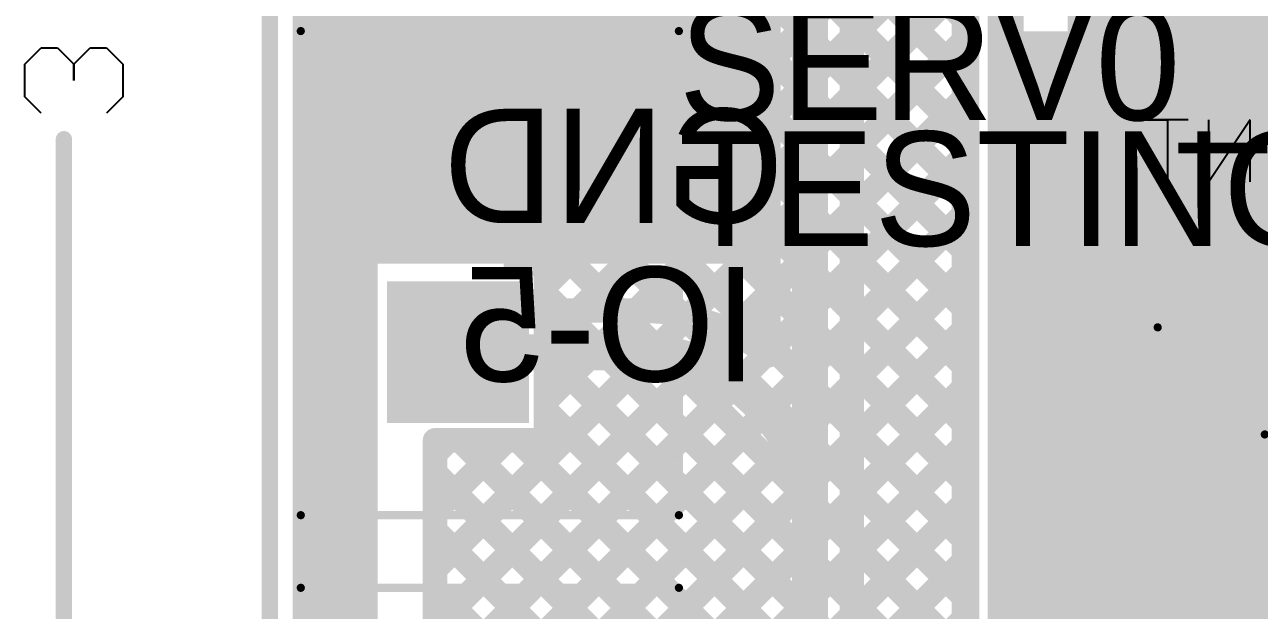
# Model space of a CAD drawing. Header units: millimetres. Extents: x 4.35 to 7.26, y 1.61 to 5.34.
# Drawn here: x 4.351 to 5.106, y 2.774 to 3.132 of the extents above; entities that cross this region are included whole.
import ezdxf

# ---------------------------------------------------------------- set-up
doc = ezdxf.new("R2010")
doc.units = ezdxf.units.MM
doc.header["$MEASUREMENT"] = 0
for name, color, linetype in [('BottomLayer', 5, 'Continuous'), ('BottomOverlay', 54, 'Continuous'), ('BottomSolder', 6, 'Continuous'), ('Mechanical1', 6, 'Continuous'), ('Mechanical2', 216, 'Continuous'), ('MultiLayer', 9, 'Continuous'), ('PadHoleLayer', 156, 'Continuous'), ('TopLayer', 1, 'Continuous'), ('TopOverlay', 2, 'Continuous'), ('TopPaste', 8, 'Continuous'), ('TopSolder', 216, 'Continuous')]:
    doc.layers.add(name, color=color, linetype=linetype)

# ---------------------------------------------------------------- blocks, each defined once
blk = doc.blocks.new('B2B_XH_A_LF__SN__35')
at = {"layer": 'BottomLayer', "const_width": 0.03937}
blk.add_lwpolyline([(0.02953, 0, 1), (0.0689, 0, 1)], format="xyb", close=True, dxfattribs=at)
at = {"layer": 'BottomLayer'}
blk.add_solid([(-0.08858, -0.03937), (-0.00984, -0.03937), (-0.08858, 0.03937), (-0.00984, 0.03937)], dxfattribs=at)
at = {"layer": 'BottomSolder', "const_width": 0.04337}
blk.add_lwpolyline([(0.02753, 0, 1), (0.0709, 0, 1)], format="xyb", close=True, dxfattribs=at)
at = {"layer": 'BottomSolder'}
blk.add_solid([(-0.09258, -0.04337), (-0.00584, -0.04337), (-0.09258, 0.04337), (-0.00584, 0.04337)], dxfattribs=at)
at = {"layer": 'MultiLayer', "const_width": 0.03937}
blk.add_lwpolyline([(0.02953, 0, 1), (0.0689, 0, 1)], format="xyb", close=True, dxfattribs=at)
at = {"layer": 'MultiLayer'}
blk.add_solid([(-0.08858, -0.03937), (-0.00984, -0.03937), (-0.08858, 0.03937), (-0.00984, 0.03937)], dxfattribs=at)
at = {"layer": 'PadHoleLayer', "const_width": 0.01969}
for points in [[(-0.05906, 0, 1), (-0.03937, 0, 1)], [(0.03937, 0, 1), (0.05906, 0, 1)]]:
    blk.add_lwpolyline(points, format="xyb", close=True, dxfattribs=at)
at = {"layer": 'TopLayer', "const_width": 0.03937}
blk.add_lwpolyline([(0.02953, 0, 1), (0.0689, 0, 1)], format="xyb", close=True, dxfattribs=at)
at = {"layer": 'TopLayer'}
blk.add_solid([(-0.08858, -0.03937), (-0.00984, -0.03937), (-0.08858, 0.03937), (-0.00984, 0.03937)], dxfattribs=at)
at = {"layer": 'TopOverlay', "const_width": 0.005}
for points in [[(-0.1489, 0.09614), (0.14724, 0.09614)], [(-0.1489, 0.09614), (-0.1489, -0.13512)], [(0.14724, 0.09614), (0.14724, -0.13512)], [(-0.1489, -0.13512), (0.14724, -0.13512)]]:
    blk.add_lwpolyline(points, dxfattribs=at)
at = {"layer": 'TopOverlay', "const_width": 0.0025}
for points in [[(-0.15015, 0.09614, 1), (-0.14765, 0.09614, 1)], [(-0.15015, 0.09614, 1), (-0.14765, 0.09614, 1)], [(0.14599, 0.09614, 1), (0.14849, 0.09614, 1)], [(0.14599, 0.09614, 1), (0.14849, 0.09614, 1)], [(-0.15015, -0.13512, 1), (-0.14765, -0.13512, 1)], [(-0.15015, -0.13512, 1), (-0.14765, -0.13512, 1)], [(0.14599, -0.13512, 1), (0.14849, -0.13512, 1)], [(0.14599, -0.13512, 1), (0.14849, -0.13512, 1)]]:
    blk.add_lwpolyline(points, format="xyb", close=True, dxfattribs=at)
at = {"layer": 'TopSolder', "const_width": 0.04337}
blk.add_lwpolyline([(0.02753, 0, 1), (0.0709, 0, 1)], format="xyb", close=True, dxfattribs=at)
at = {"layer": 'TopSolder'}
blk.add_solid([(-0.09258, -0.04337), (-0.00584, -0.04337), (-0.09258, 0.04337), (-0.00584, 0.04337)], dxfattribs=at)
blk = doc.blocks.new('B3B_XH_A_LF__SN__36')
at = {"layer": 'BottomLayer', "const_width": 0.03937}
for points in [[(-0.01969, 0, 1), (0.01969, 0, 1)], [(0.07874, 0, 1), (0.11811, 0, 1)]]:
    blk.add_lwpolyline(points, format="xyb", close=True, dxfattribs=at)
at = {"layer": 'BottomLayer'}
blk.add_solid([(-0.1378, -0.03937), (-0.05906, -0.03937), (-0.1378, 0.03937), (-0.05906, 0.03937)], dxfattribs=at)
at = {"layer": 'BottomSolder', "const_width": 0.04337}
for points in [[(-0.02168, 0, 1), (0.02168, 0, 1)], [(0.07674, 0, 1), (0.12011, 0, 1)]]:
    blk.add_lwpolyline(points, format="xyb", close=True, dxfattribs=at)
at = {"layer": 'BottomSolder'}
blk.add_solid([(-0.1418, -0.04337), (-0.05506, -0.04337), (-0.1418, 0.04337), (-0.05506, 0.04337)], dxfattribs=at)
at = {"layer": 'MultiLayer', "const_width": 0.03937}
for points in [[(-0.01969, 0, 1), (0.01969, 0, 1)], [(0.07874, 0, 1), (0.11811, 0, 1)]]:
    blk.add_lwpolyline(points, format="xyb", close=True, dxfattribs=at)
at = {"layer": 'MultiLayer'}
blk.add_solid([(-0.1378, -0.03937), (-0.05906, -0.03937), (-0.1378, 0.03937), (-0.05906, 0.03937)], dxfattribs=at)
at = {"layer": 'PadHoleLayer', "const_width": 0.01969}
for points in [[(-0.10827, 0, 1), (-0.08858, 0, 1)], [(-0.00984, 0, 1), (0.00984, 0, 1)], [(0.08858, 0, 1), (0.10827, 0, 1)]]:
    blk.add_lwpolyline(points, format="xyb", close=True, dxfattribs=at)
at = {"layer": 'TopLayer', "const_width": 0.03937}
for points in [[(-0.01969, 0, 1), (0.01969, 0, 1)], [(0.07874, 0, 1), (0.11811, 0, 1)]]:
    blk.add_lwpolyline(points, format="xyb", close=True, dxfattribs=at)
at = {"layer": 'TopLayer'}
blk.add_solid([(-0.1378, -0.03937), (-0.05906, -0.03937), (-0.1378, 0.03937), (-0.05906, 0.03937)], dxfattribs=at)
at = {"layer": 'TopOverlay', "const_width": 0.005}
for points in [[(0.19661, 0.11693), (-0.19811, 0.11693)], [(-0.19811, -0.11433), (-0.19811, 0.11693)], [(0.19661, -0.11433), (0.19661, 0.11693)], [(0.19661, -0.11433), (-0.19811, -0.11433)]]:
    blk.add_lwpolyline(points, dxfattribs=at)
at = {"layer": 'TopOverlay'}
for points, const_width in [([(-0.19936, 0.11693, 1), (-0.19686, 0.11693, 1)], 0.0025), ([(-0.19936, 0.11693, 1), (-0.19686, 0.11693, 1)], 0.0025), ([(0.19536, 0.11693, 1), (0.19786, 0.11693, 1)], 0.0025), ([(0.19536, 0.11693, 1), (0.19786, 0.11693, 1)], 0.0025), ([(-0.1487, -0.02772, 1), (-0.15965, -0.02772, 1)], 0.01), ([(-0.16215, -0.02772, 1), (-0.15715, -0.02772, 1)], 0.005), ([(-0.1512, -0.02772, 1), (-0.1462, -0.02772, 1)], 0.005), ([(-0.19936, -0.11433, 1), (-0.19686, -0.11433, 1)], 0.0025), ([(-0.19936, -0.11433, 1), (-0.19686, -0.11433, 1)], 0.0025), ([(0.19536, -0.11433, 1), (0.19786, -0.11433, 1)], 0.0025), ([(0.19536, -0.11433, 1), (0.19786, -0.11433, 1)], 0.0025)]:
    blk.add_lwpolyline(points, format="xyb", close=True, dxfattribs=dict(at, const_width=const_width))
at = {"layer": 'TopSolder', "const_width": 0.04337}
for points in [[(-0.02168, 0, 1), (0.02168, 0, 1)], [(0.07674, 0, 1), (0.12011, 0, 1)]]:
    blk.add_lwpolyline(points, format="xyb", close=True, dxfattribs=at)
at = {"layer": 'TopSolder'}
blk.add_solid([(-0.1418, -0.04337), (-0.05506, -0.04337), (-0.1418, 0.04337), (-0.05506, 0.04337)], dxfattribs=at)
blk = doc.blocks.new('UCD1E471MNL1GS_73')
at = {"layer": 'TopLayer'}
for points in [[(-0.23425, 0.06496), (-0.23425, -0.06496), (-0.06496, 0.06496), (-0.06496, -0.06496)], [(0.06496, 0.06496), (0.06496, -0.06496), (0.23425, 0.06496), (0.23425, -0.06496)]]:
    blk.add_solid(points, dxfattribs=at)
at = {"layer": 'TopOverlay', "const_width": 0.005}
for points in [[(-0.14, 0.209), (-0.2055, 0.1435)], [(-0.14, 0.209), (0.206, 0.209)], [(0.206, 0.209), (0.206, 0.08)], [(-0.2055, 0.1435), (-0.2055, 0.092)], [(-0.227, 0.099), (-0.227, 0.075)], [(-0.239, 0.087), (-0.215, 0.087)], [(0.206, -0.08), (0.206, -0.209)], [(-0.2055, -0.092), (-0.2055, -0.1435)], [(-0.2055, -0.1435), (-0.14, -0.209)], [(-0.14, -0.209), (0.206, -0.209)]]:
    blk.add_lwpolyline(points, dxfattribs=at)
at = {"layer": 'TopOverlay', "const_width": 0.0025}
for points in [[(-0.14125, 0.209, 1), (-0.13875, 0.209, 1)], [(-0.14125, 0.209, 1), (-0.13875, 0.209, 1)], [(0.20475, 0.209, 1), (0.20725, 0.209, 1)], [(0.20475, 0.209, 1), (0.20725, 0.209, 1)], [(-0.20675, 0.1435, 1), (-0.20425, 0.1435, 1)], [(-0.20675, 0.1435, 1), (-0.20425, 0.1435, 1)], [(-0.22825, 0.099, 1), (-0.22575, 0.099, 1)], [(-0.20675, 0.092, 1), (-0.20425, 0.092, 1)], [(-0.24025, 0.087, 1), (-0.23775, 0.087, 1)], [(-0.21625, 0.087, 1), (-0.21375, 0.087, 1)], [(-0.22825, 0.075, 1), (-0.22575, 0.075, 1)], [(0.20475, 0.08, 1), (0.20725, 0.08, 1)], [(0.20475, -0.08, 1), (0.20725, -0.08, 1)], [(-0.20675, -0.092, 1), (-0.20425, -0.092, 1)], [(-0.20675, -0.1435, 1), (-0.20425, -0.1435, 1)], [(-0.20675, -0.1435, 1), (-0.20425, -0.1435, 1)], [(-0.14125, -0.209, 1), (-0.13875, -0.209, 1)], [(-0.14125, -0.209, 1), (-0.13875, -0.209, 1)], [(0.20475, -0.209, 1), (0.20725, -0.209, 1)], [(0.20475, -0.209, 1), (0.20725, -0.209, 1)]]:
    blk.add_lwpolyline(points, format="xyb", close=True, dxfattribs=at)
at = {"layer": 'TopPaste'}
for points in [[(-0.23425, 0.06496), (-0.23425, -0.06496), (-0.06496, 0.06496), (-0.06496, -0.06496)], [(0.06496, 0.06496), (0.06496, -0.06496), (0.23425, 0.06496), (0.23425, -0.06496)]]:
    blk.add_solid(points, dxfattribs=at)
at = {"layer": 'TopSolder'}
for points in [[(-0.23825, 0.06896), (-0.23825, -0.06896), (-0.06096, 0.06896), (-0.06096, -0.06896)], [(0.06096, 0.06896), (0.06096, -0.06896), (0.23825, 0.06896), (0.23825, -0.06896)]]:
    blk.add_solid(points, dxfattribs=at)

msp = doc.modelspace()

# ---------------------------------------------------------------- linework, layer by layer
at = {"layer": 'BottomLayer'}
for points, const_width in [([(4.8314, 2.9757), (4.8314, 3.928)], 0.022), ([(4.8569, 2.9757), (4.8569, 3.91744)], 0.015), ([(4.951, 3.88), (4.951, 2.258)], 0.022), ([(4.9255, 3.88), (4.9255, 2.258)], 0.015), ([(4.8059, 2.9757), (4.8059, 3.37256)], 0.015), ([(4.603, 3.11807), (4.8059, 3.32098)], 0.015), ([(4.60657, 3.08629), (4.8059, 3.28562)], 0.015), ([(4.63821, 3.08258), (4.8059, 3.25027)], 0.015), ([(4.68056, 3.23904), (4.8059, 3.11369)], 0.015), ([(4.603, 3.08557), (4.603, 3.22446)], 0.015), ([(4.66191, 3.22233), (4.8059, 3.07834)], 0.015), ([(4.603, 3.21053), (4.8059, 3.00763)], 0.015), ([(4.63375, 3.21513), (4.8059, 3.04298)], 0.015), ([(4.65874, 3.06775), (4.8059, 3.21491)], 0.015), ([(4.8569, 3.20411), (4.9255, 3.13552)], 0.015), ([(4.8569, 3.12449), (4.9255, 3.19309)], 0.015), ([(4.67102, 3.04468), (4.8059, 3.17955)], 0.015), ([(4.603, 3.17517), (4.8059, 2.97227)], 0.015), ([(4.8569, 3.16876), (4.9255, 3.10016)], 0.015), ([(4.8569, 3.08913), (4.9255, 3.15773)], 0.015), ([(4.66728, 3.00558), (4.8059, 3.1442)], 0.015), ([(4.603, 3.13982), (4.8059, 2.93692)], 0.015), ([(4.8569, 3.1334), (4.9255, 3.0648)], 0.015), ([(4.8569, 3.05378), (4.9255, 3.12238)], 0.015), ([(4.603, 3.10446), (4.62056, 3.0869)], 0.015), ([(4.66989, 2.97284), (4.8059, 3.10884)], 0.015), ([(4.8569, 3.09805), (4.9255, 3.02945)], 0.015), ([(4.8569, 3.01842), (4.9255, 3.08702)], 0.015), ([(4.61602, 3.03021), (4.61602, 3.07958)], 0.01), ([(4.6897, 2.95729), (4.8059, 3.07349)], 0.015), ([(4.8569, 3.06269), (4.9255, 2.99409)], 0.015), ([(4.8569, 2.98307), (4.9255, 3.05167)], 0.015), ([(4.72506, 2.95729), (4.8059, 3.03813)], 0.015), ([(4.67271, 3.03475), (4.75271, 2.95475)], 0.015), ([(4.61602, 3.03021), (4.66539, 3.03021)], 0.01), ([(4.8569, 3.02734), (4.9255, 2.95874)], 0.015), ([(4.8569, 2.94771), (4.9255, 3.01631)], 0.015), ([(4.66704, 3.00507), (4.71482, 2.95729)], 0.015), ([(4.75694, 2.95381), (4.8059, 3.00278)], 0.015), ([(4.8569, 2.99198), (4.9255, 2.92338)], 0.015), ([(4.65137, 2.98566), (4.66989, 2.98566)], 0.015), ([(4.66989, 2.95729), (4.66989, 2.98566)], 0.015), ([(4.8059, 2.92987), (4.8059, 2.9757)], 0.015), ([(4.8314, 2.828), (4.8314, 2.9757)], 0.022), ([(4.8569, 2.91236), (4.9255, 2.98096)], 0.015), ([(4.8569, 2.828), (4.8569, 2.9757)], 0.015), ([(4.66989, 2.96686), (4.67946, 2.95729)], 0.015), ([(4.78292, 2.94444), (4.8059, 2.96742)], 0.015), ([(4.66989, 2.95729), (4.72761, 2.95729)], 0.015), ([(4.8569, 2.95663), (4.9255, 2.88803)], 0.015), ([(4.8569, 2.877), (4.9255, 2.9456)], 0.015), ([(4.61602, 2.93179), (4.72761, 2.93179)], 0.022), ([(4.8569, 2.92127), (4.9255, 2.85267)], 0.015), ([(4.8569, 2.84165), (4.9255, 2.91024)], 0.015), ([(4.79832, 2.9025), (4.80211, 2.89871)], 0.022), ([(4.8569, 2.88592), (4.9255, 2.81732)], 0.015), ([(4.8569, 2.80629), (4.9255, 2.87489)], 0.015), ([(4.8569, 2.85056), (4.9255, 2.78196)], 0.015), ([(4.8569, 2.77094), (4.9255, 2.83953)], 0.015), ([(4.8314, 2.64718), (4.8314, 2.828)], 0.022), ([(4.8569, 2.7117), (4.8569, 2.828)], 0.015), ([(4.8569, 2.81521), (4.9255, 2.74661)], 0.015), ([(4.8569, 2.73558), (4.9255, 2.80418)], 0.015), ([(4.8569, 2.77985), (4.9255, 2.71125)], 0.015), ([(4.87092, 2.71425), (4.9255, 2.76882)], 0.015)]:
    msp.add_lwpolyline(points, dxfattribs=dict(at, const_width=const_width))
for points, const_width in [([(4.92175, 3.13552, 1), (4.92925, 3.13552, 1)], 0.0075), ([(4.85315, 3.1334, 1), (4.86065, 3.1334, 1)], 0.0075), ([(4.85315, 3.12449, 1), (4.86065, 3.12449, 1)], 0.0075), ([(4.92175, 3.12238, 1), (4.92925, 3.12238, 1)], 0.0075), ([(4.59925, 3.11807, 1), (4.60675, 3.11807, 1)], 0.0075), ([(4.80215, 3.11369, 1), (4.80965, 3.11369, 1)], 0.0075), ([(4.59925, 3.10446, 1), (4.60675, 3.10446, 1)], 0.0075), ([(4.80215, 3.10884, 1), (4.80965, 3.10884, 1)], 0.0075), ([(4.85315, 3.09805, 1), (4.86065, 3.09805, 1)], 0.0075), ([(4.92175, 3.10016, 1), (4.92925, 3.10016, 1)], 0.0075), ([(4.85315, 3.08913, 1), (4.86065, 3.08913, 1)], 0.0075), ([(4.59925, 3.08557, 1), (4.60675, 3.08557, 1)], 0.0075), ([(4.59925, 3.08557, 1), (4.60675, 3.08557, 1)], 0.0075), ([(4.60282, 3.08629, 1), (4.61032, 3.08629, 1)], 0.0075), ([(4.61681, 3.0869, 1), (4.62431, 3.0869, 1)], 0.0075), ([(4.63446, 3.08258, 1), (4.64196, 3.08258, 1)], 0.0075), ([(4.92175, 3.08702, 1), (4.92925, 3.08702, 1)], 0.0075), ([(4.61352, 3.07958, 1), (4.61852, 3.07958, 1)], 0.005), ([(4.80215, 3.07834, 1), (4.80965, 3.07834, 1)], 0.0075), ([(4.80215, 3.07349, 1), (4.80965, 3.07349, 1)], 0.0075), ([(4.65499, 3.06775, 1), (4.66249, 3.06775, 1)], 0.0075), ([(4.85315, 3.06269, 1), (4.86065, 3.06269, 1)], 0.0075), ([(4.92175, 3.0648, 1), (4.92925, 3.0648, 1)], 0.0075), ([(4.85315, 3.05378, 1), (4.86065, 3.05378, 1)], 0.0075), ([(4.92175, 3.05167, 1), (4.92925, 3.05167, 1)], 0.0075), ([(4.66727, 3.04468, 1), (4.67477, 3.04468, 1)], 0.0075), ([(4.80215, 3.04298, 1), (4.80965, 3.04298, 1)], 0.0075), ([(4.80215, 3.03813, 1), (4.80965, 3.03813, 1)], 0.0075), ([(4.66896, 3.03475, 1), (4.67646, 3.03475, 1)], 0.0075), ([(4.66914, 3.03021, 1), (4.67664, 3.03021, 1)], 0.0075), ([(4.66914, 3.03021, 1), (4.67664, 3.03021, 1)], 0.0075), ([(4.92175, 3.02945, 1), (4.92925, 3.02945, 1)], 0.0075), ([(4.61352, 3.03021, 1), (4.61852, 3.03021, 1)], 0.005), ([(4.61352, 3.03021, 1), (4.61852, 3.03021, 1)], 0.005), ([(4.66289, 3.03021, 1), (4.66789, 3.03021, 1)], 0.005), ([(4.85315, 3.02734, 1), (4.86065, 3.02734, 1)], 0.0075), ([(4.85315, 3.01842, 1), (4.86065, 3.01842, 1)], 0.0075), ([(4.92175, 3.01631, 1), (4.92925, 3.01631, 1)], 0.0075), ([(4.66353, 3.00558, 1), (4.67103, 3.00558, 1)], 0.0075), ([(4.80215, 3.00763, 1), (4.80965, 3.00763, 1)], 0.0075), ([(4.66329, 3.00507, 1), (4.67079, 3.00507, 1)], 0.0075), ([(4.80215, 3.00278, 1), (4.80965, 3.00278, 1)], 0.0075), ([(4.85315, 2.99198, 1), (4.86065, 2.99198, 1)], 0.0075), ([(4.92175, 2.99409, 1), (4.92925, 2.99409, 1)], 0.0075), ([(4.64762, 2.98566, 1), (4.65512, 2.98566, 1)], 0.0075), ([(4.64762, 2.98566, 1), (4.65512, 2.98566, 1)], 0.0075), ([(4.66614, 2.98566, 1), (4.67364, 2.98566, 1)], 0.0075), ([(4.66614, 2.98566, 1), (4.67364, 2.98566, 1)], 0.0075), ([(4.85315, 2.98307, 1), (4.86065, 2.98307, 1)], 0.0075), ([(4.80215, 2.9757, 1), (4.80965, 2.9757, 1)], 0.0075), ([(4.80215, 2.9757, 1), (4.80965, 2.9757, 1)], 0.0075), ([(4.8259, 2.9757, 1), (4.8369, 2.9757, 1)], 0.011), ([(4.8259, 2.9757, 1), (4.8369, 2.9757, 1)], 0.011), ([(4.85315, 2.9757, 1), (4.86065, 2.9757, 1)], 0.0075), ([(4.85315, 2.9757, 1), (4.86065, 2.9757, 1)], 0.0075), ([(4.92175, 2.98096, 1), (4.92925, 2.98096, 1)], 0.0075), ([(4.66614, 2.97284, 1), (4.67364, 2.97284, 1)], 0.0075), ([(4.80215, 2.97227, 1), (4.80965, 2.97227, 1)], 0.0075), ([(4.66614, 2.96686, 1), (4.67364, 2.96686, 1)], 0.0075), ([(4.80215, 2.96742, 1), (4.80965, 2.96742, 1)], 0.0075), ([(4.66614, 2.95729, 1), (4.67364, 2.95729, 1)], 0.0075), ([(4.66614, 2.95729, 1), (4.67364, 2.95729, 1)], 0.0075), ([(4.67571, 2.95729, 1), (4.68321, 2.95729, 1)], 0.0075), ([(4.68595, 2.95729, 1), (4.69345, 2.95729, 1)], 0.0075), ([(4.71107, 2.95729, 1), (4.71857, 2.95729, 1)], 0.0075), ([(4.72131, 2.95729, 1), (4.72881, 2.95729, 1)], 0.0075), ([(4.72386, 2.95729, 1), (4.73136, 2.95729, 1)], 0.0075), ([(4.72386, 2.95729, 1), (4.73136, 2.95729, 1)], 0.0075), ([(4.74896, 2.95475, 1), (4.75646, 2.95475, 1)], 0.0075), ([(4.75319, 2.95381, 1), (4.76069, 2.95381, 1)], 0.0075), ([(4.85315, 2.95663, 1), (4.86065, 2.95663, 1)], 0.0075), ([(4.92175, 2.95874, 1), (4.92925, 2.95874, 1)], 0.0075), ([(4.85315, 2.94771, 1), (4.86065, 2.94771, 1)], 0.0075), ([(4.92175, 2.9456, 1), (4.92925, 2.9456, 1)], 0.0075), ([(4.77917, 2.94444, 1), (4.78667, 2.94444, 1)], 0.0075), ([(4.61052, 2.93179, 1), (4.62152, 2.93179, 1)], 0.011), ([(4.72211, 2.93179, 1), (4.73311, 2.93179, 1)], 0.011), ([(4.72211, 2.93179, 1), (4.73311, 2.93179, 1)], 0.011), ([(4.80215, 2.93692, 1), (4.80965, 2.93692, 1)], 0.0075), ([(4.80215, 2.92987, 1), (4.80965, 2.92987, 1)], 0.0075), ([(4.80215, 2.92987, 1), (4.80965, 2.92987, 1)], 0.0075), ([(4.92175, 2.92338, 1), (4.92925, 2.92338, 1)], 0.0075), ([(4.85315, 2.92127, 1), (4.86065, 2.92127, 1)], 0.0075), ([(4.85315, 2.91236, 1), (4.86065, 2.91236, 1)], 0.0075), ([(4.92175, 2.91024, 1), (4.92925, 2.91024, 1)], 0.0075), ([(4.79282, 2.9025, 1), (4.80382, 2.9025, 1)], 0.011), ([(4.79282, 2.9025, 1), (4.80382, 2.9025, 1)], 0.011), ([(4.79661, 2.89871, 1), (4.80761, 2.89871, 1)], 0.011), ([(4.79661, 2.89871, 1), (4.80761, 2.89871, 1)], 0.011), ([(4.85315, 2.88592, 1), (4.86065, 2.88592, 1)], 0.0075), ([(4.92175, 2.88803, 1), (4.92925, 2.88803, 1)], 0.0075), ([(4.85315, 2.877, 1), (4.86065, 2.877, 1)], 0.0075), ([(4.92175, 2.87489, 1), (4.92925, 2.87489, 1)], 0.0075), ([(4.85315, 2.85056, 1), (4.86065, 2.85056, 1)], 0.0075), ([(4.92175, 2.85267, 1), (4.92925, 2.85267, 1)], 0.0075), ([(4.85315, 2.84165, 1), (4.86065, 2.84165, 1)], 0.0075), ([(4.92175, 2.83953, 1), (4.92925, 2.83953, 1)], 0.0075), ([(4.8259, 2.828, 1), (4.8369, 2.828, 1)], 0.011), ([(4.8259, 2.828, 1), (4.8369, 2.828, 1)], 0.011), ([(4.8259, 2.828, 1), (4.8369, 2.828, 1)], 0.011), ([(4.85315, 2.828, 1), (4.86065, 2.828, 1)], 0.0075), ([(4.85315, 2.828, 1), (4.86065, 2.828, 1)], 0.0075), ([(4.92175, 2.81732, 1), (4.92925, 2.81732, 1)], 0.0075), ([(4.85315, 2.81521, 1), (4.86065, 2.81521, 1)], 0.0075), ([(4.85315, 2.80629, 1), (4.86065, 2.80629, 1)], 0.0075), ([(4.92175, 2.80418, 1), (4.92925, 2.80418, 1)], 0.0075), ([(4.85315, 2.77985, 1), (4.86065, 2.77985, 1)], 0.0075), ([(4.92175, 2.78196, 1), (4.92925, 2.78196, 1)], 0.0075), ([(4.85315, 2.77094, 1), (4.86065, 2.77094, 1)], 0.0075), ([(4.92175, 2.76882, 1), (4.92925, 2.76882, 1)], 0.0075)]:
    msp.add_lwpolyline(points, format="xyb", close=True, dxfattribs=dict(at, const_width=const_width))
for points, const_width in [([(4.603, 3.08557, -0.483628), (4.67289, 3.03021)], 0.015), ([(4.67289, 3.03021, -0.228929), (4.65137, 2.98566)], 0.015), ([(4.72761, 2.95729, -0.170022), (4.8059, 2.92987)], 0.015), ([(4.72761, 2.93179, -0.198912), (4.79832, 2.9025)], 0.022), ([(4.80211, 2.89871, -0.198912), (4.8314, 2.828)], 0.022)]:
    msp.add_lwpolyline(points, format="xyb", dxfattribs=dict(at, const_width=const_width))
for points in [[(4.515, 1.637), (4.567, 1.637), (4.515, 5.022), (4.567, 5.022)], [(4.989, 1.867), (5.115, 1.867), (4.989, 3.62), (5.115, 3.62)], [(4.536, 2.986), (4.806, 2.986), (4.536, 3.316), (4.806, 3.316)]]:
    msp.add_solid(points, dxfattribs=at)
at = {"layer": 'BottomOverlay'}
for p, q in [((5.06258, 3.07399), (5.03725, 3.07399)), ((5.03725, 3.07399), (5.04991, 3.07399)), ((5.04991, 3.07399), (5.04991, 3.036)), ((5.10057, 3.07399), (5.07524, 3.036)), ((5.07524, 3.036), (5.07524, 3.07399)), ((5.10057, 3.036), (5.10057, 3.07399))]:
    msp.add_line(p, q, dxfattribs=at)
at = {"layer": 'Mechanical1'}
for p, q in [((4.35101, 3.10807), (4.36101, 3.11806)), ((4.36101, 3.11806), (4.371, 3.11806)), ((4.371, 3.11806), (4.381, 3.10807)), ((4.381, 3.10807), (4.391, 3.11806)), ((4.391, 3.11806), (4.40099, 3.11806)), ((4.40099, 3.11806), (4.41099, 3.10807)), ((4.35101, 3.08807), (4.35101, 3.10807)), ((4.381, 3.10807), (4.381, 3.09807)), ((4.381, 3.09807), (4.381, 3.10807)), ((4.41099, 3.10807), (4.41099, 3.08807)), ((4.36101, 3.07808), (4.35101, 3.08807)), ((4.41099, 3.08807), (4.40099, 3.07808))]:
    msp.add_line(p, q, dxfattribs=at)
at = {"layer": 'Mechanical1', "const_width": 0.01}
msp.add_lwpolyline([(4.375, 1.62), (4.375, 3.06208)], dxfattribs=at)
at = {"layer": 'Mechanical1', "const_width": 0.005}
msp.add_lwpolyline([(4.3725, 3.06208, 1), (4.3775, 3.06208, 1)], format="xyb", close=True, dxfattribs=at)
at = {"layer": 'Mechanical2', "const_width": 0.01}
msp.add_lwpolyline([(4.501, 4.988), (4.501, 1.813)], dxfattribs=at)
at = {"layer": 'TopLayer'}
for points, const_width in [([(4.602, 3.11707), (5.12548, 3.64056)], 0.015), ([(4.60657, 3.08629), (5.12548, 3.6052)], 0.015), ([(4.63821, 3.08258), (5.12548, 3.56985)], 0.015), ([(4.65874, 3.06775), (5.12548, 3.53449)], 0.015), ([(4.66728, 3.00558), (5.19609, 3.53439)], 0.015), ([(4.66989, 2.97284), (5.23145, 3.53439)], 0.015), ([(4.66989, 2.93748), (5.2668, 3.53439)], 0.015), ([(4.66989, 2.90213), (5.30216, 3.53439)], 0.015), ([(4.67102, 3.04468), (5.16074, 3.53439)], 0.015), ([(4.68802, 3.37299), (4.9275, 3.13352)], 0.015), ([(4.68134, 3.34432), (4.9275, 3.09816)], 0.015), ([(4.66446, 3.32585), (4.9275, 3.0628)], 0.015), ([(4.69057, 3.26438), (4.9275, 3.02745)], 0.015), ([(4.68056, 3.23904), (4.9275, 2.99209)], 0.015), ([(4.602, 3.08533), (4.602, 3.22513)], 0.015), ([(4.66191, 3.22233), (4.9275, 2.95674)], 0.015), ([(4.602, 3.21153), (4.9275, 2.88603)], 0.015), ([(4.63375, 3.21513), (4.9275, 2.92138)], 0.015), ([(4.602, 3.17617), (4.9275, 2.85067)], 0.015), ([(4.9275, 2.6955), (4.9275, 3.1425)], 0.015), ([(4.602, 3.14082), (4.9275, 2.81532)], 0.015), ([(4.602, 2.79888), (4.9275, 3.12438)], 0.015), ([(4.602, 3.10546), (4.62056, 3.0869)], 0.015), ([(4.602, 2.76352), (4.9275, 3.08902)], 0.015), ([(4.61602, 3.03021), (4.61602, 3.07958)], 0.01), ([(4.6157, 2.74187), (4.9275, 3.05367)], 0.015), ([(4.67271, 3.03475), (4.9275, 2.77996)], 0.015), ([(4.61602, 3.03021), (4.66539, 3.03021)], 0.01), ([(4.65106, 2.74187), (4.9275, 3.01831)], 0.015), ([(4.66704, 3.00507), (4.9275, 2.74461)], 0.015), ([(4.65137, 2.98566), (4.66989, 2.98566)], 0.015), ([(4.66989, 2.87792), (4.66989, 2.98566)], 0.015), ([(4.68641, 2.74187), (4.9275, 2.98296)], 0.015), ([(4.66989, 2.96686), (4.9275, 2.70925)], 0.015), ([(4.68808, 2.70818), (4.9275, 2.9476)], 0.015), ([(4.66989, 2.9315), (5.30994, 2.29146)], 0.015), ([(4.68808, 2.67283), (4.9275, 2.91224)], 0.015), ([(4.66989, 2.89615), (4.85519, 2.71085)], 0.015), ([(4.602, 2.83423), (4.64569, 2.87792)], 0.015), ([(4.602, 2.74187), (4.602, 2.87792)], 0.015), ([(4.602, 2.87792), (4.66989, 2.87792)], 0.015), ([(4.602, 2.86959), (4.61033, 2.87792)], 0.015), ([(4.61741, 2.87792), (5.20387, 2.29146)], 0.015), ([(4.65277, 2.87792), (4.84021, 2.69048)], 0.015), ([(4.68808, 2.63747), (4.9275, 2.87689)], 0.015), ([(4.602, 2.85798), (5.16851, 2.29146)], 0.015), ([(4.68688, 2.60091), (4.9275, 2.84153)], 0.015), ([(4.602, 2.82262), (4.68275, 2.74187)], 0.015), ([(4.66206, 2.54074), (4.9275, 2.80618)], 0.015), ([(4.602, 2.78726), (4.64739, 2.74187)], 0.015), ([(4.87092, 2.71425), (4.9275, 2.77082)], 0.015)]:
    msp.add_lwpolyline(points, dxfattribs=dict(at, const_width=const_width))
for points, const_width in [([(4.92375, 3.13352, 1), (4.93125, 3.13352, 1)], 0.0075), ([(4.92375, 3.12438, 1), (4.93125, 3.12438, 1)], 0.0075), ([(4.59825, 3.11707, 1), (4.60575, 3.11707, 1)], 0.0075), ([(4.59825, 3.10546, 1), (4.60575, 3.10546, 1)], 0.0075), ([(4.92375, 3.09816, 1), (4.93125, 3.09816, 1)], 0.0075), ([(4.92375, 3.08902, 1), (4.93125, 3.08902, 1)], 0.0075), ([(4.59825, 3.08533, 1), (4.60575, 3.08533, 1)], 0.0075), ([(4.59825, 3.08533, 1), (4.60575, 3.08533, 1)], 0.0075), ([(4.60282, 3.08629, 1), (4.61032, 3.08629, 1)], 0.0075), ([(4.61681, 3.0869, 1), (4.62431, 3.0869, 1)], 0.0075), ([(4.63446, 3.08258, 1), (4.64196, 3.08258, 1)], 0.0075), ([(4.61352, 3.07958, 1), (4.61852, 3.07958, 1)], 0.005), ([(4.65499, 3.06775, 1), (4.66249, 3.06775, 1)], 0.0075), ([(4.92375, 3.0628, 1), (4.93125, 3.0628, 1)], 0.0075), ([(4.92375, 3.05367, 1), (4.93125, 3.05367, 1)], 0.0075), ([(4.66727, 3.04468, 1), (4.67477, 3.04468, 1)], 0.0075), ([(4.66896, 3.03475, 1), (4.67646, 3.03475, 1)], 0.0075), ([(4.66914, 3.03021, 1), (4.67664, 3.03021, 1)], 0.0075), ([(4.66914, 3.03021, 1), (4.67664, 3.03021, 1)], 0.0075), ([(4.61352, 3.03021, 1), (4.61852, 3.03021, 1)], 0.005), ([(4.61352, 3.03021, 1), (4.61852, 3.03021, 1)], 0.005), ([(4.66289, 3.03021, 1), (4.66789, 3.03021, 1)], 0.005), ([(4.92375, 3.02745, 1), (4.93125, 3.02745, 1)], 0.0075), ([(4.92375, 3.01831, 1), (4.93125, 3.01831, 1)], 0.0075), ([(4.66353, 3.00558, 1), (4.67103, 3.00558, 1)], 0.0075), ([(4.66329, 3.00507, 1), (4.67079, 3.00507, 1)], 0.0075), ([(4.92375, 2.99209, 1), (4.93125, 2.99209, 1)], 0.0075), ([(4.64762, 2.98566, 1), (4.65512, 2.98566, 1)], 0.0075), ([(4.64762, 2.98566, 1), (4.65512, 2.98566, 1)], 0.0075), ([(4.66614, 2.98566, 1), (4.67364, 2.98566, 1)], 0.0075), ([(4.66614, 2.98566, 1), (4.67364, 2.98566, 1)], 0.0075), ([(4.92375, 2.98296, 1), (4.93125, 2.98296, 1)], 0.0075), ([(4.66614, 2.97284, 1), (4.67364, 2.97284, 1)], 0.0075), ([(4.66614, 2.96686, 1), (4.67364, 2.96686, 1)], 0.0075), ([(4.92375, 2.95674, 1), (4.93125, 2.95674, 1)], 0.0075), ([(4.92375, 2.9476, 1), (4.93125, 2.9476, 1)], 0.0075), ([(4.66614, 2.93748, 1), (4.67364, 2.93748, 1)], 0.0075), ([(4.66614, 2.9315, 1), (4.67364, 2.9315, 1)], 0.0075), ([(4.92375, 2.92138, 1), (4.93125, 2.92138, 1)], 0.0075), ([(4.92375, 2.91224, 1), (4.93125, 2.91224, 1)], 0.0075), ([(4.66614, 2.90213, 1), (4.67364, 2.90213, 1)], 0.0075), ([(4.66614, 2.89615, 1), (4.67364, 2.89615, 1)], 0.0075), ([(4.92375, 2.88603, 1), (4.93125, 2.88603, 1)], 0.0075), ([(4.59825, 2.87792, 1), (4.60575, 2.87792, 1)], 0.0075), ([(4.59825, 2.87792, 1), (4.60575, 2.87792, 1)], 0.0075), ([(4.60658, 2.87792, 1), (4.61408, 2.87792, 1)], 0.0075), ([(4.61366, 2.87792, 1), (4.62116, 2.87792, 1)], 0.0075), ([(4.64194, 2.87792, 1), (4.64944, 2.87792, 1)], 0.0075), ([(4.64902, 2.87792, 1), (4.65652, 2.87792, 1)], 0.0075), ([(4.66614, 2.87792, 1), (4.67364, 2.87792, 1)], 0.0075), ([(4.66614, 2.87792, 1), (4.67364, 2.87792, 1)], 0.0075), ([(4.59825, 2.86959, 1), (4.60575, 2.86959, 1)], 0.0075), ([(4.92375, 2.87689, 1), (4.93125, 2.87689, 1)], 0.0075), ([(4.59825, 2.85798, 1), (4.60575, 2.85798, 1)], 0.0075), ([(4.92375, 2.85067, 1), (4.93125, 2.85067, 1)], 0.0075), ([(4.92375, 2.84153, 1), (4.93125, 2.84153, 1)], 0.0075), ([(4.59825, 2.83423, 1), (4.60575, 2.83423, 1)], 0.0075), ([(4.59825, 2.82262, 1), (4.60575, 2.82262, 1)], 0.0075), ([(4.92375, 2.81532, 1), (4.93125, 2.81532, 1)], 0.0075), ([(4.92375, 2.80618, 1), (4.93125, 2.80618, 1)], 0.0075), ([(4.59825, 2.79888, 1), (4.60575, 2.79888, 1)], 0.0075), ([(4.59825, 2.78726, 1), (4.60575, 2.78726, 1)], 0.0075), ([(4.92375, 2.77996, 1), (4.93125, 2.77996, 1)], 0.0075), ([(4.92375, 2.77082, 1), (4.93125, 2.77082, 1)], 0.0075)]:
    msp.add_lwpolyline(points, format="xyb", close=True, dxfattribs=dict(at, const_width=const_width))
at = {"layer": 'TopLayer', "const_width": 0.015}
for points in [[(4.602, 3.08533, -0.489225), (4.67289, 3.03021)], [(4.67289, 3.03021, -0.228929), (4.65137, 2.98566)]]:
    msp.add_lwpolyline(points, format="xyb", dxfattribs=at)
at = {"layer": 'TopLayer'}
msp.add_solid([(4.942, 2.71), (5.478, 2.71), (4.942, 3.128), (5.478, 3.128)], dxfattribs=at)

# ---------------------------------------------------------------- block references
for name, p, rotation in [('UCD1E471MNL1GS_73', (5.253, 3.087), 90), ('B2B_XH_A_LF__SN__35', (4.61602, 2.981), 90), ('B3B_XH_A_LF__SN__36', (4.63421, 2.58957), 270)]:
    msp.add_blockref(name, p, dxfattribs=dict(rotation=rotation))

# ---------------------------------------------------------------- texts
at = {"layer": 'BottomOverlay', "text_generation_flag": 2}
for s, p in [('GND', (4.81535, 3.01076)), ('IO-5', (4.799, 2.914))]:
    msp.add_text(s, height=0.07, rotation=360, dxfattribs=at).set_placement(p)
at = {"layer": 'TopOverlay'}
for s, p in [('SERV0_2', (4.751, 3.07378)), ('TESTING', (4.751, 2.99682))]:
    msp.add_text(s, height=0.07, rotation=360, dxfattribs=at).set_placement(p)

doc.saveas('drawing.dxf')
